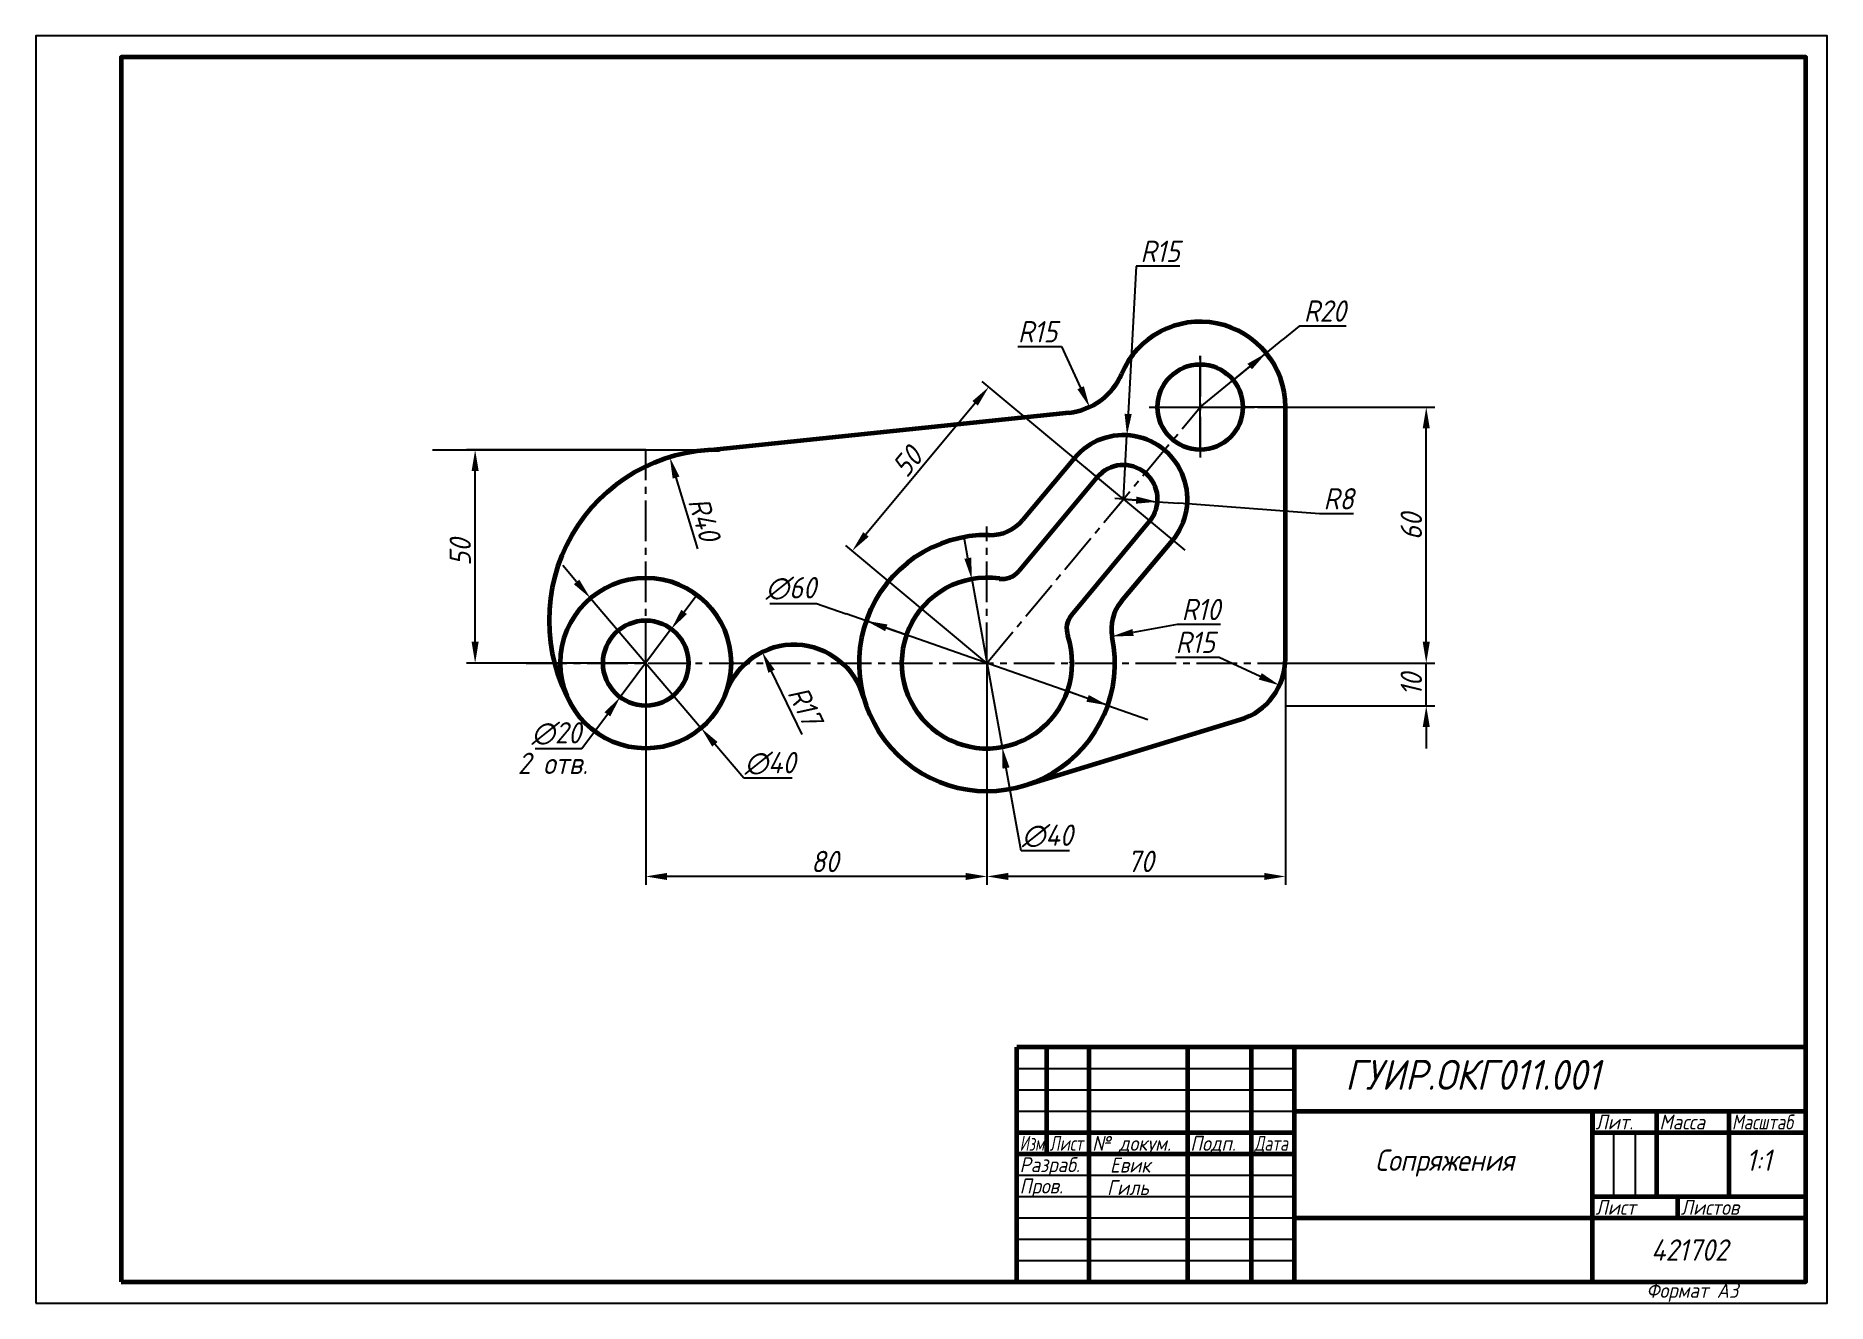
# Model space of a CAD drawing. Header units: millimetres. Extents: x 0 to 420, y 0 to 297.
import ezdxf

# ---------------------------------------------------------------- set-up
doc = ezdxf.new("R2010")
doc.units = ezdxf.units.MM
doc.header["$LTSCALE"] = 0.5
doc.linetypes.add('осевая2', pattern=[28.575, 19.05, -3.175, 3.175, -3.175])
doc.layers.get('0').update_dxf_attribs({"lineweight": 60})
doc.layers.get('Defpoints').update_dxf_attribs({"color": 5})
doc.layers.add('1-оси', color=1, linetype='осевая2')
doc.layers.add('3-размеры', color=6, linetype='Continuous')
doc.layers.add('4-текст', color=7, linetype='Continuous', true_color=0x00ad00)
doc.styles.get("Standard").update_dxf_attribs({"font": 'isocpeui.ttf', "width": 0.9})
doc.dimstyles.new('Standart', dxfattribs={"dimtxt": 5, "dimasz": 5, "dimexe": 2, "dimexo": 0, "dimgap": 1, "dimtad": 1, "dimtoh": 1, "dimdec": 0, "dimtxsty": 'Standard', "dimcen": 2.5, "dimadec": 0, "dimazin": 0, "dimtfac": 1, "dimtdec": 0, "dimtmove": 0, "dimatfit": 3, "dimldrblk": 'DOTSMALL', "dimfxl": 1, "dimarcsym": 0})

# ---------------------------------------------------------------- blocks, each defined once
blk = doc.blocks.new('*D2')
at = {"layer": '3-размеры', "color": 0, "lineweight": -2, "transparency": 16777216}
for p, q in [((152, 162), (155, 166)), ((149, 158), (137, 142)), ((128, 130), (134, 138)), ((117.1, 130), (128, 130))]:
    blk.add_line(p, q, dxfattribs=at)
at = {"layer": '3-размеры', "color": 0, "transparency": 16777216}
for points in [[(151.33, 162.5), (152.67, 161.5), (149, 158)], [(133.33, 138.5), (134.67, 137.5), (137, 142)]]:
    blk.add_solid(points, dxfattribs=at)
at = {"layer": 'Defpoints', "color": 0, "transparency": 16777216}
for p in [(149, 158), (137, 142)]:
    blk.add_point(p, dxfattribs=at)
at = {"layer": '3-размеры', "color": 0, "transparency": 16777216, "insert": (122.05, 133.5), "char_height": 5, "attachment_point": 5}
blk.add_mtext('∅20', dxfattribs=at)
blk = doc.blocks.new('_DotSmall')
at = {"color": 0, "linetype": 'ByBlock', "const_width": 0.5}
blk.add_lwpolyline([(-0.0625, 0, 1), (0.0625, 0, 1)], format="xyb", close=True, dxfattribs=at)
blk = doc.blocks.new('*D3')
at = {"layer": '3-размеры', "color": 0, "lineweight": -2, "transparency": 16777216}
for p, q in [((126.79, 169.03), (123.55, 172.84)), ((130.03, 165.22), (155.97, 134.78)), ((166, 123), (159.21, 130.97)), ((177.36, 123), (166, 123))]:
    blk.add_line(p, q, dxfattribs=at)
at = {"layer": '3-размеры', "color": 0, "transparency": 16777216}
for points in [[(127.42, 169.57), (126.15, 168.49), (130.03, 165.22)], [(159.85, 131.51), (158.58, 130.43), (155.97, 134.78)]]:
    blk.add_solid(points, dxfattribs=at)
at = {"layer": 'Defpoints', "color": 0, "transparency": 16777216}
for p in [(130.03, 165.22), (155.97, 134.78)]:
    blk.add_point(p, dxfattribs=at)
at = {"layer": '3-размеры', "color": 0, "transparency": 16777216, "insert": (172.18, 126.5), "char_height": 5, "attachment_point": 5}
blk.add_mtext('∅40', dxfattribs=at)
blk = doc.blocks.new('*D4')
at = {"layer": '3-размеры', "color": 0, "lineweight": -2, "transparency": 16777216}
blk.add_line((179.7, 133.29), (172.5, 148.08), dxfattribs=at)
at = {"layer": '3-размеры', "color": 0, "transparency": 16777216}
blk.add_solid([(173.25, 148.45), (171.75, 147.72), (170.31, 152.58)], dxfattribs=at)
at = {"layer": 'Defpoints', "color": 0, "transparency": 16777216}
for p in [(170.31, 152.58), (177.75, 137.29)]:
    blk.add_point(p, dxfattribs=at)
at = {"layer": '3-размеры', "color": 0, "transparency": 16777216, "insert": (180.37, 139.98), "char_height": 5, "attachment_point": 5, "rotation": 295.9497}
blk.add_mtext('R17', dxfattribs=at)
blk = doc.blocks.new('*D5')
at = {"layer": '3-размеры', "color": 0, "lineweight": -2, "transparency": 16777216}
for p, q in [((267.63, 159.06), (257.26, 157.17)), ((277.73, 159.06), (267.63, 159.06))]:
    blk.add_line(p, q, dxfattribs=at)
at = {"layer": '3-размеры', "color": 0, "transparency": 16777216}
blk.add_solid([(257.11, 157.99), (257.41, 156.35), (252.34, 156.27)], dxfattribs=at)
at = {"layer": 'Defpoints', "color": 0, "transparency": 16777216}
for p in [(252.34, 156.27), (262.18, 158.06)]:
    blk.add_point(p, dxfattribs=at)
at = {"layer": '3-размеры', "color": 0, "transparency": 16777216, "insert": (273.18, 162.56), "char_height": 5, "attachment_point": 5}
blk.add_mtext('R10', dxfattribs=at)
blk = doc.blocks.new('*D6')
at = {"layer": '3-размеры', "color": 0, "lineweight": -2, "transparency": 16777216}
for p, q in [((267.22, 151.36), (277.45, 151.36)), ((277.45, 151.36), (287.07, 146.9))]:
    blk.add_line(p, q, dxfattribs=at)
at = {"layer": '3-размеры', "color": 0, "transparency": 16777216}
blk.add_solid([(287.42, 147.65), (286.72, 146.14), (291.61, 144.79)], dxfattribs=at)
at = {"layer": 'Defpoints', "color": 0, "transparency": 16777216}
for p in [(278, 151.1), (291.61, 144.79)]:
    blk.add_point(p, dxfattribs=at)
at = {"layer": '3-размеры', "color": 0, "transparency": 16777216, "insert": (271.84, 154.86), "char_height": 5, "attachment_point": 5}
blk.add_mtext('R15', dxfattribs=at)
blk = doc.blocks.new('*D7')
at = {"layer": '3-размеры', "color": 0, "lineweight": -2, "transparency": 16777216}
for p, q in [((296.22, 229), (292.35, 225.83)), ((307.24, 229), (296.22, 229)), ((273, 210), (288.48, 222.66)), ((288.48, 222.66), (292.35, 225.83)), ((284.61, 219.5), (280.74, 216.33))]:
    blk.add_line(p, q, dxfattribs=at)
at = {"layer": '3-размеры', "color": 0, "transparency": 16777216}
blk.add_solid([(284.08, 220.14), (285.14, 218.85), (288.48, 222.66)], dxfattribs=at)
at = {"layer": 'Defpoints', "color": 0, "transparency": 16777216}
for p in [(288.48, 222.66), (273, 210)]:
    blk.add_point(p, dxfattribs=at)
at = {"layer": '3-размеры', "color": 0, "transparency": 16777216, "insert": (302.23, 232.5), "char_height": 5, "attachment_point": 5}
blk.add_mtext('R20', dxfattribs=at)
blk = doc.blocks.new('*D8')
at = {"layer": '3-размеры', "color": 0, "lineweight": -2, "transparency": 16777216}
for p, q in [((258, 243), (256.1, 208.38)), ((268.22, 243), (258, 243)), ((255.01, 188.41), (255.83, 203.39))]:
    blk.add_line(p, q, dxfattribs=at)
at = {"layer": '3-размеры', "color": 0, "transparency": 16777216}
blk.add_solid([(255.27, 208.43), (256.94, 208.34), (255.83, 203.39)], dxfattribs=at)
at = {"layer": 'Defpoints', "color": 0, "transparency": 16777216}
for p in [(255.83, 203.39), (255.01, 188.41)]:
    blk.add_point(p, dxfattribs=at)
at = {"layer": '3-размеры', "color": 0, "transparency": 16777216, "insert": (263.61, 246.5), "char_height": 5, "attachment_point": 5}
blk.add_mtext('R15', dxfattribs=at)
blk = doc.blocks.new('*D9')
at = {"layer": '3-размеры', "color": 0, "lineweight": -2, "transparency": 16777216}
for p, q in [((230.27, 224.16), (240.5, 224.16)), ((240.5, 224.16), (244.96, 214.54))]:
    blk.add_line(p, q, dxfattribs=at)
at = {"layer": '3-размеры', "color": 0, "transparency": 16777216}
blk.add_solid([(245.72, 214.89), (244.21, 214.18), (247.07, 210)], dxfattribs=at)
at = {"layer": 'Defpoints', "color": 0, "transparency": 16777216}
for p in [(240.75, 223.61), (247.07, 210)]:
    blk.add_point(p, dxfattribs=at)
at = {"layer": '3-размеры', "color": 0, "transparency": 16777216, "insert": (234.89, 227.66), "char_height": 5, "attachment_point": 5}
blk.add_mtext('R15', dxfattribs=at)
blk = doc.blocks.new('*D10')
at = {"layer": '3-размеры', "color": 0, "lineweight": -2, "transparency": 16777216}
blk.add_line((155.21, 176.75), (150.11, 193.48), dxfattribs=at)
at = {"layer": '3-размеры', "color": 0, "transparency": 16777216}
blk.add_solid([(150.91, 193.72), (149.31, 193.23), (148.65, 198.26)], dxfattribs=at)
at = {"layer": 'Defpoints', "color": 0, "transparency": 16777216}
for p in [(148.65, 198.26), (160.32, 160)]:
    blk.add_point(p, dxfattribs=at)
at = {"layer": '3-размеры', "color": 0, "transparency": 16777216, "insert": (156.74, 183.74), "char_height": 5, "attachment_point": 5, "rotation": 286.9628}
blk.add_mtext('R40', dxfattribs=at)
blk = doc.blocks.new('*D11')
at = {"layer": '3-размеры', "color": 0, "lineweight": -2, "transparency": 16777216}
for p, q in [((172.1, 164), (183, 164)), ((183, 164), (189.96, 161.56)), ((194.68, 159.91), (189.96, 161.56)), ((251.32, 140.09), (194.68, 159.91)), ((199.4, 158.26), (204.12, 156.61)), ((246.6, 141.74), (241.88, 143.39)), ((251.32, 140.09), (256.04, 138.44)), ((256.04, 138.44), (260.75, 136.79))]:
    blk.add_line(p, q, dxfattribs=at)
at = {"layer": '3-размеры', "color": 0, "transparency": 16777216}
for points in [[(199.68, 159.05), (199.13, 157.47), (194.68, 159.91)], [(246.87, 142.53), (246.32, 140.95), (251.32, 140.09)]]:
    blk.add_solid(points, dxfattribs=at)
at = {"layer": 'Defpoints', "color": 0, "transparency": 16777216}
for p in [(194.68, 159.91), (251.32, 140.09)]:
    blk.add_point(p, dxfattribs=at)
at = {"layer": '3-размеры', "color": 0, "transparency": 16777216, "insert": (177.05, 167.5), "char_height": 5, "attachment_point": 5}
blk.add_mtext('∅60', dxfattribs=at)
blk = doc.blocks.new('*D12')
at = {"layer": '3-размеры', "color": 0, "lineweight": -2, "transparency": 16777216}
for p, q in [((218.53, 174.6), (217.63, 179.52)), ((219.42, 169.68), (226.58, 130.32)), ((231, 106), (227.47, 125.4)), ((242.36, 106), (231, 106))]:
    blk.add_line(p, q, dxfattribs=at)
at = {"layer": '3-размеры', "color": 0, "transparency": 16777216}
for points in [[(219.35, 174.75), (217.71, 174.45), (219.42, 169.68)], [(228.29, 125.55), (226.65, 125.25), (226.58, 130.32)]]:
    blk.add_solid(points, dxfattribs=at)
at = {"layer": 'Defpoints', "color": 0, "transparency": 16777216}
for p in [(219.42, 169.68), (226.58, 130.32)]:
    blk.add_point(p, dxfattribs=at)
at = {"layer": '3-размеры', "color": 0, "transparency": 16777216, "insert": (237.18, 109.5), "char_height": 5, "attachment_point": 5}
blk.add_mtext('∅40', dxfattribs=at)
blk = doc.blocks.new('*D13')
at = {"layer": '3-размеры', "color": 0, "lineweight": -2, "transparency": 16777216}
for p, q in [((258, 188.19), (253.01, 188.56)), ((255.01, 188.41), (262.99, 187.82)), ((262.99, 187.82), (267.97, 187.45)), ((301, 185), (267.97, 187.45)), ((308.92, 185), (301, 185))]:
    blk.add_line(p, q, dxfattribs=at)
at = {"layer": '3-размеры', "color": 0, "transparency": 16777216}
blk.add_solid([(258.06, 189.02), (257.94, 187.36), (262.99, 187.82)], dxfattribs=at)
at = {"layer": 'Defpoints', "color": 0, "transparency": 16777216}
for p in [(255.01, 188.41), (262.99, 187.82)]:
    blk.add_point(p, dxfattribs=at)
at = {"layer": '3-размеры', "color": 0, "transparency": 16777216, "insert": (305.46, 188.5), "char_height": 5, "attachment_point": 5}
blk.add_mtext('R8', dxfattribs=at)
blk = doc.blocks.new('*D14')
at = {"layer": '3-размеры', "color": 0, "lineweight": -2, "transparency": 16777216}
for p, q in [((293, 210), (328, 210)), ((326, 155), (326, 205)), ((293, 150), (328, 150))]:
    blk.add_line(p, q, dxfattribs=at)
at = {"layer": '3-размеры', "color": 0, "transparency": 16777216}
for points in [[(325.17, 205), (326.83, 205), (326, 210)], [(325.17, 155), (326.83, 155), (326, 150)]]:
    blk.add_solid(points, dxfattribs=at)
at = {"layer": 'Defpoints', "color": 0, "transparency": 16777216}
for p in [(293, 210), (326, 210), (293, 150)]:
    blk.add_point(p, dxfattribs=at)
at = {"layer": '3-размеры', "color": 0, "transparency": 16777216, "insert": (322.5, 182), "char_height": 5, "attachment_point": 5, "rotation": 90}
blk.add_mtext('60', dxfattribs=at)
blk = doc.blocks.new('*D15')
at = {"layer": '3-размеры', "color": 0, "lineweight": -2, "transparency": 16777216}
for p, q in [((326, 155), (326, 160)), ((292.96, 150), (328, 150)), ((326, 140), (326, 150)), ((293, 140), (328, 140)), ((326, 135), (326, 130))]:
    blk.add_line(p, q, dxfattribs=at)
at = {"layer": '3-размеры', "color": 0, "transparency": 16777216}
for points in [[(325.17, 155), (326.83, 155), (326, 150)], [(325.17, 135), (326.83, 135), (326, 140)]]:
    blk.add_solid(points, dxfattribs=at)
at = {"layer": 'Defpoints', "color": 0, "transparency": 16777216}
for p in [(292.96, 150), (326, 150), (293, 140)]:
    blk.add_point(p, dxfattribs=at)
at = {"layer": '3-размеры', "color": 0, "transparency": 16777216, "insert": (322.5, 145), "char_height": 5, "attachment_point": 5, "rotation": 90}
blk.add_mtext('10', dxfattribs=at)
blk = doc.blocks.new('*D16')
at = {"layer": '3-размеры', "color": 0, "lineweight": -2, "transparency": 16777216}
for p, q in [((223, 150), (223, 98)), ((293, 150), (293, 98)), ((288, 100), (228, 100))]:
    blk.add_line(p, q, dxfattribs=at)
at = {"layer": '3-размеры', "color": 0, "transparency": 16777216}
for points in [[(228, 100.83), (228, 99.17), (223, 100)], [(288, 100.83), (288, 99.17), (293, 100)]]:
    blk.add_solid(points, dxfattribs=at)
at = {"layer": 'Defpoints', "color": 0, "transparency": 16777216}
for p in [(223, 150), (293, 150), (223, 100)]:
    blk.add_point(p, dxfattribs=at)
at = {"layer": '3-размеры', "color": 0, "transparency": 16777216, "insert": (259, 103.53), "char_height": 5, "attachment_point": 5}
blk.add_mtext('70', dxfattribs=at)
blk = doc.blocks.new('*D17')
at = {"layer": '3-размеры', "color": 0, "lineweight": -2, "transparency": 16777216}
for p, q in [((143, 150), (143, 98)), ((223, 150), (223, 98)), ((218, 100), (148, 100))]:
    blk.add_line(p, q, dxfattribs=at)
at = {"layer": '3-размеры', "color": 0, "transparency": 16777216}
for points in [[(148, 100.83), (148, 99.17), (143, 100)], [(218, 100.83), (218, 99.17), (223, 100)]]:
    blk.add_solid(points, dxfattribs=at)
at = {"layer": 'Defpoints', "color": 0, "transparency": 16777216}
for p in [(143, 150), (223, 150), (143, 100)]:
    blk.add_point(p, dxfattribs=at)
at = {"layer": '3-размеры', "color": 0, "transparency": 16777216, "insert": (185, 103.5), "char_height": 5, "attachment_point": 5}
blk.add_mtext('80', dxfattribs=at)
blk = doc.blocks.new('*D18')
at = {"layer": '3-размеры', "color": 0, "lineweight": -2, "transparency": 16777216}
for p, q in [((255.01, 188.41), (221.9, 216)), ((220.23, 210.88), (194.63, 180.15)), ((223, 150), (189.89, 177.59))]:
    blk.add_line(p, q, dxfattribs=at)
at = {"layer": '3-размеры', "color": 0, "transparency": 16777216}
for points in [[(219.59, 211.41), (220.87, 210.35), (223.44, 214.72)], [(193.99, 180.69), (195.27, 179.62), (191.43, 176.31)]]:
    blk.add_solid(points, dxfattribs=at)
at = {"layer": 'Defpoints', "color": 0, "transparency": 16777216}
for p in [(255.01, 188.41), (191.43, 176.31), (223, 150)]:
    blk.add_point(p, dxfattribs=at)
at = {"layer": '3-размеры', "color": 0, "transparency": 16777216, "insert": (204.31, 197.24), "char_height": 5, "attachment_point": 5, "rotation": 50.1944}
blk.add_mtext('50', dxfattribs=at)
blk = doc.blocks.new('*D19')
at = {"layer": '3-размеры', "color": 0, "lineweight": -2, "transparency": 16777216}
for p, q in [((143, 200), (101, 200)), ((103, 155), (103, 195)), ((143, 150), (101, 150))]:
    blk.add_line(p, q, dxfattribs=at)
at = {"layer": '3-размеры', "color": 0, "transparency": 16777216}
for points in [[(102.17, 195), (103.83, 195), (103, 200)], [(102.17, 155), (103.83, 155), (103, 150)]]:
    blk.add_solid(points, dxfattribs=at)
at = {"layer": 'Defpoints', "color": 0, "transparency": 16777216}
for p in [(103, 200), (143, 200), (143, 150)]:
    blk.add_point(p, dxfattribs=at)
at = {"layer": '3-размеры', "color": 0, "transparency": 16777216, "insert": (99.5, 176), "char_height": 5, "attachment_point": 5, "rotation": 90}
blk.add_mtext('50', dxfattribs=at)

msp = doc.modelspace()

# ---------------------------------------------------------------- linework, layer by layer
for p, q in [((293, 151.1), (293, 210)), ((158.26, 200), (242.3, 208.69)), ((243.49, 198.02), (231.4, 183.58)), ((248.87, 193.54), (230.47, 171.53)), ((261.15, 183.29), (242.83, 161.22)), ((266.47, 178.74), (254.52, 164.49)), ((231.76, 121.31), (282.38, 136.76)), ((365, 45), (365, 40))]:
    msp.add_line(p, q)
at = {"lineweight": 60}
for p, q in [((415, 60), (230, 60)), ((230, 5), (230, 60)), ((237, 60), (237, 35)), ((247, 5), (247, 60)), ((270, 60), (270, 5)), ((285, 5), (285, 60)), ((295, 60), (295, 5)), ((295, 45), (415, 45)), ((365, 5), (365, 45)), ((380, 45), (380, 25)), ((397, 25), (397, 45)), ((230, 40), (295, 40)), ((365, 40), (415, 40)), ((230, 35), (295, 35)), ((365, 25), (415, 25)), ((385, 20), (385, 25)), ((295, 20), (415, 20))]:
    msp.add_line(p, q, dxfattribs=at)
at = {"lineweight": -3}
for p, q in [((230, 55), (295, 55)), ((230, 50), (295, 50)), ((230, 45), (295, 45)), ((370, 25), (370, 40)), ((375, 40), (375, 25)), ((230, 30), (295, 30)), ((230, 25), (295, 25)), ((230, 20), (295, 20)), ((230, 15), (295, 15)), ((230, 10), (295, 10))]:
    msp.add_line(p, q, dxfattribs=at)
at = {"lineweight": 60}
msp.add_lwpolyline([(20, 5), (415, 5), (415, 292), (20, 292)], close=True, dxfattribs=at)
for centre, radius in [((273, 210), 10), ((143, 150), 20), ((143, 150), 10)]:
    msp.add_circle(centre, radius)
for centre, radius, start, end in [((273, 210), 20, 0, 157.123), ((240.75, 223.61), 15, 275.9011, 337.123), ((255.01, 188.41), 15, 319.8404, 140.1532), ((160.32, 160), 40, 90, 210), ((255.01, 188.41), 8, 320.1532, 140.1532), ((223.73, 189.99), 10, 268.9484, 320.0755), ((223, 150), 30, 88.9484, 11.6305), ((223, 150), 20, 81.6401, 18.7325), ((223, 150), 20, 81.6401, 18.7325), ((226.63, 174.73), 5, 261.6401, 320.11), ((262.18, 158.06), 10, 139.9968, 191.6305), ((246.68, 158.03), 5, 140.291, 198.7325), ((177.75, 137.29), 17, 15.6843, 159.9158), ((278, 151.1), 15, 286.974, 0)]:
    msp.add_arc(centre, radius, start, end)
at = {"layer": '1-оси'}
for p, q in [((273, 210), (273, 222)), ((273, 222), (273, 198)), ((223, 150), (273, 210)), ((261, 210), (295, 210)), ((263, 210), (273, 210)), ((273, 200), (273, 210)), ((273, 210), (293, 210)), ((273, 210), (293, 210)), ((293, 210), (283, 210)), ((143, 150), (143, 200)), ((255.01, 188.41), (241.11, 200.01)), ((248.87, 193.54), (230.47, 171.53)), ((223, 150), (255.01, 188.41)), ((255.01, 188.41), (255.01, 188.41)), ((223, 150), (223, 182)), ((261.15, 183.29), (242.83, 161.22)), ((266.53, 178.8), (254.52, 164.49)), ((114.98, 150), (292.96, 150)), ((242.99, 150.75), (242.36, 150))]:
    msp.add_line(p, q, dxfattribs=at)
at = {"layer": '3-размеры'}
for p, q in [((93, 200), (153, 200)), ((153, 200), (158, 200)), ((255.01, 188.41), (269.36, 176.43))]:
    msp.add_line(p, q, dxfattribs=at)
at = {"layer": 'Defpoints'}
msp.add_lwpolyline([(0, 0), (420, 0), (420, 297), (0, 297)], close=True, dxfattribs=at)

# ---------------------------------------------------------------- texts
at = {"lineweight": -3, "width": 0.9}
msp.add_text('Формат А3', height=3.5, dxfattribs=at).set_placement((377.6, 1.25))
at = {"layer": '3-размеры', "width": 0.9}
msp.add_text('2 отв.', height=5, dxfattribs=at).set_placement((113, 124))
at = {"layer": '4-текст', "width": 0.9}
for s, height, p in [('ГУИР.ОКГ011.001', 7, (307, 50)), ('Сопряжения', 5, (314, 31)), ('1:1', 5, (401, 31))]:
    msp.add_text(s, height=height, dxfattribs=at).set_placement(p)
at = {"layer": '4-текст', "lineweight": -3}
for s, width, p in [('Лит.', 0.9, (365.67, 40.7)), ('Масса', 0.9, (380.67, 40.7)), ('Масштаб', 0.8, (397.67, 40.7)), ('Изм.', 0.7, (230.67, 35.7)), ('Лист', 0.75, (237.67, 35.7)), ('№ докум.', 0.9, (247.67, 35.7)), ('Подп.', 0.9, (270.67, 35.7)), ('Дата', 0.75, (285.67, 35.7)), ('Разраб.', 0.9, (230.67, 30.7)), ('Пров.', 0.9, (230.67, 25.7)), ('Лист', 0.9, (365.67, 20.7)), ('Листов', 0.9, (385.67, 20.7))]:
    msp.add_text(s, height=3.5, dxfattribs=dict(at, width=width)).set_placement(p)
at = {"layer": '4-текст', "insert": (251.84, 34.11), "char_height": 3.5, "attachment_point": 1}
msp.add_mtext('Евик', dxfattribs=at)
at = {"layer": '4-текст', "attachment_point": 1}
for s, width, insert, char_height in [('Гиль', 21, (251.16, 28.83), 3.5), ('421702', 2, (378.71, 14.95), 5)]:
    msp.add_mtext_dynamic_manual_height_columns(s, width=width, gutter_width=25, heights=[0], dxfattribs=dict(at, insert=insert, char_height=char_height))

# ---------------------------------------------------------------- dimensions: what is measured, and where the dimension line sits
at = {"layer": '3-размеры'}
for center, mpoint, picture, middle in [((255.01, 188.41), (255.83, 203.39), '*D8', (263.61, 243)), ((240.75, 223.61), (247.07, 210), '*D9', (234.89, 224.16)), ((160.32, 160), (148.65, 198.26), '*D10', (153.39, 182.72)), ((255.01, 188.41), (262.99, 187.82), '*D13', (301, 185)), ((262.18, 158.06), (252.34, 156.27), '*D5', (267.63, 159.06)), ((278, 151.1), (291.61, 144.79), '*D6', (271.84, 151.36)), ((177.75, 137.29), (170.31, 152.58), '*D4', (177.19, 138.44))]:
    dim = msp.add_radius_dim(center=center, mpoint=mpoint, dimstyle='Standart', dxfattribs=at)
    dim.commit()
    dim.dimension.update_dxf_attribs({"geometry": picture, "text_midpoint": middle, "dimtype": 164})
dim = msp.add_radius_dim(center=(273, 210), mpoint=(288.48, 222.66), dimstyle='Standart', dxfattribs=at)
dim.commit()
dim.dimension.update_dxf_attribs({"geometry": '*D7', "text_midpoint": (302.23, 232.5)})
for base, p1, p2, angle, picture, middle, dimtype in [((191.43, 176.31), (255.01, 188.41), (223, 150), 230.1944, '*D18', (207, 195), 161), ((326, 210), (293, 150), (293, 210), 90, '*D14', (326, 182), 160), ((103, 200), (143, 150), (143, 200), 90, '*D19', (103, 176), 160), ((326, 150), (293, 140), (292.96, 150), 90, '*D15', (326, 145), 160)]:
    dim = msp.add_linear_dim(base=base, p1=p1, p2=p2, angle=angle, dimstyle='Standart', dxfattribs=at)
    dim.commit()
    dim.dimension.update_dxf_attribs({"geometry": picture, "text_midpoint": middle, "dimtype": dimtype})
for p1, p2, picture, middle in [((219.42, 169.68), (226.58, 130.32), '*D12', (237.18, 106)), ((130.03, 165.22), (155.97, 134.78), '*D3', (172.18, 123)), ((251.32, 140.09), (194.68, 159.91), '*D11', (177.05, 164))]:
    dim = msp.add_diameter_dim_2p(p1=p1, p2=p2, dimstyle='Standart', dxfattribs=at)
    dim.commit()
    dim.dimension.update_dxf_attribs({"geometry": picture, "text_midpoint": middle, "dimtype": 163})
dim = msp.add_diameter_dim_2p(p1=(149, 158), p2=(137, 142), dimstyle='Standart', dxfattribs=at)
dim.commit()
dim.dimension.update_dxf_attribs({"geometry": '*D2', "text_midpoint": (122.05, 133.5)})
for base, p1, p2, picture, middle in [((143, 100), (223, 150), (143, 150), '*D17', (185, 100)), ((223, 100), (293, 150), (223, 150), '*D16', (259, 100))]:
    dim = msp.add_linear_dim(base=base, p1=p1, p2=p2, dimstyle='Standart', dxfattribs=at)
    dim.commit()
    dim.dimension.update_dxf_attribs({"geometry": picture, "text_midpoint": middle, "dimtype": 160})

doc.saveas('drawing.dxf')
